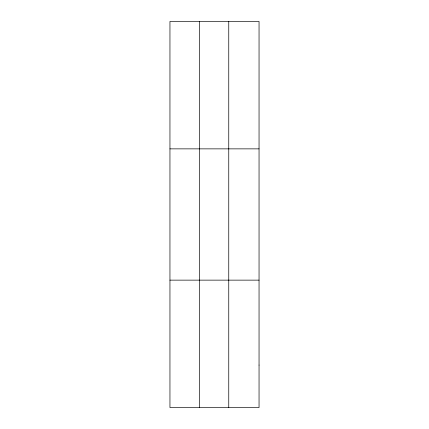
<?xml version="1.0" encoding="UTF-8"?>
<svg xmlns="http://www.w3.org/2000/svg" width="429" height="429" viewBox="0 0 429 429"><rect width="100%" height="100%" fill="white"/><g stroke="black" fill="none" stroke-linecap="round" stroke-linejoin="round"><path stroke-width="0.64" d="M199.356 407.55L199.356 21.45M228.754 407.55L228.754 21.45M169.954 148.863L259.046 148.863M169.954 280.137L259.046 280.137M259.046 365.079L259.046 407.55L169.954 407.55L169.954 21.45L259.046 21.45L259.046 365.079"/></g></svg>
